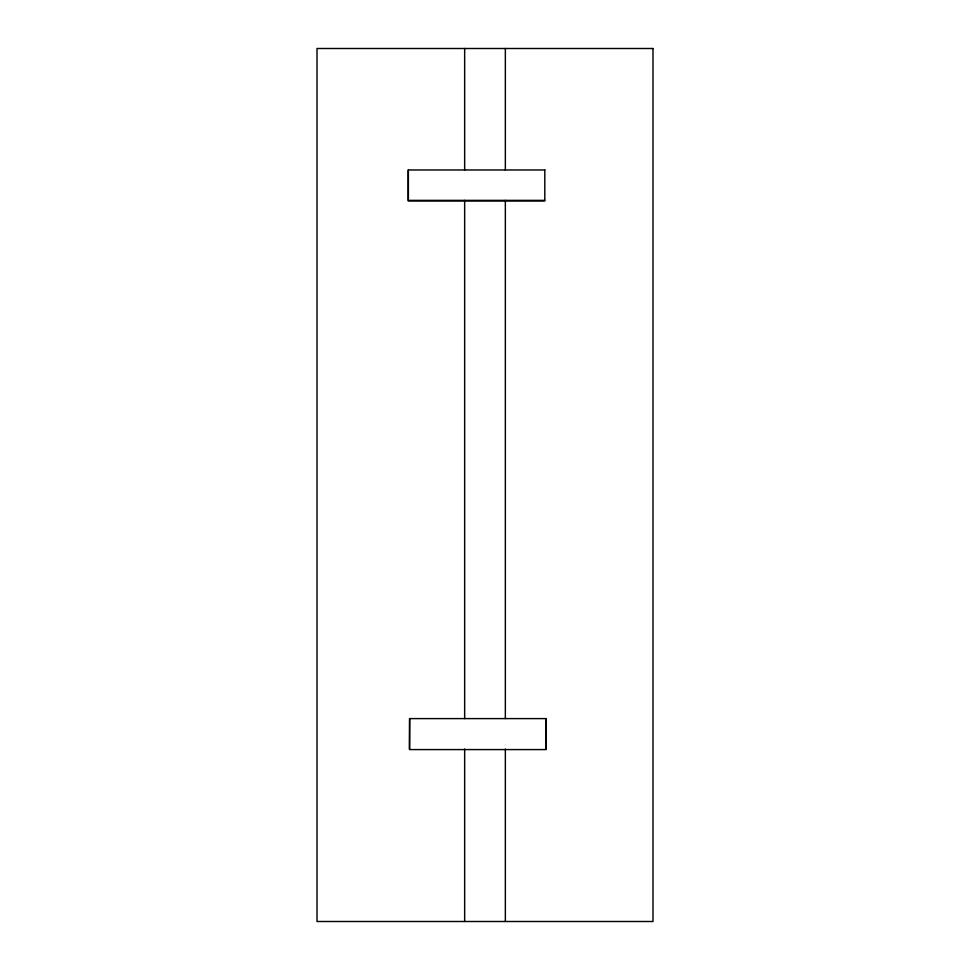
<?xml version="1.0" encoding="UTF-8"?>
<svg xmlns="http://www.w3.org/2000/svg" width="970" height="970" viewBox="0 0 970 970"><rect width="100%" height="100%" fill="white"/><g stroke="black" fill="none" stroke-linecap="round" stroke-linejoin="round"><path stroke-width="1.45" d="M544.582 200.378L408.382 200.378L408.382 169.98M409.522 748.998L409.716 718.6M546.146 748.998L545.916 718.6M505.346 48.5L505.346 169.98M505.346 200.378L505.346 718.6M505.346 748.998L505.346 921.5M464.654 48.5L464.654 169.98M464.654 200.378L464.654 718.6M464.654 748.998L464.654 921.5M652.992 48.5L317.008 48.5L317.008 921.5L652.992 921.5L652.992 48.5M544.813 169.98L408.188 169.98L408.188 200.96L544.813 200.96L544.813 169.98M546.146 718.6L409.522 718.6L409.522 749.58L546.146 749.58L546.146 718.6"/></g></svg>
